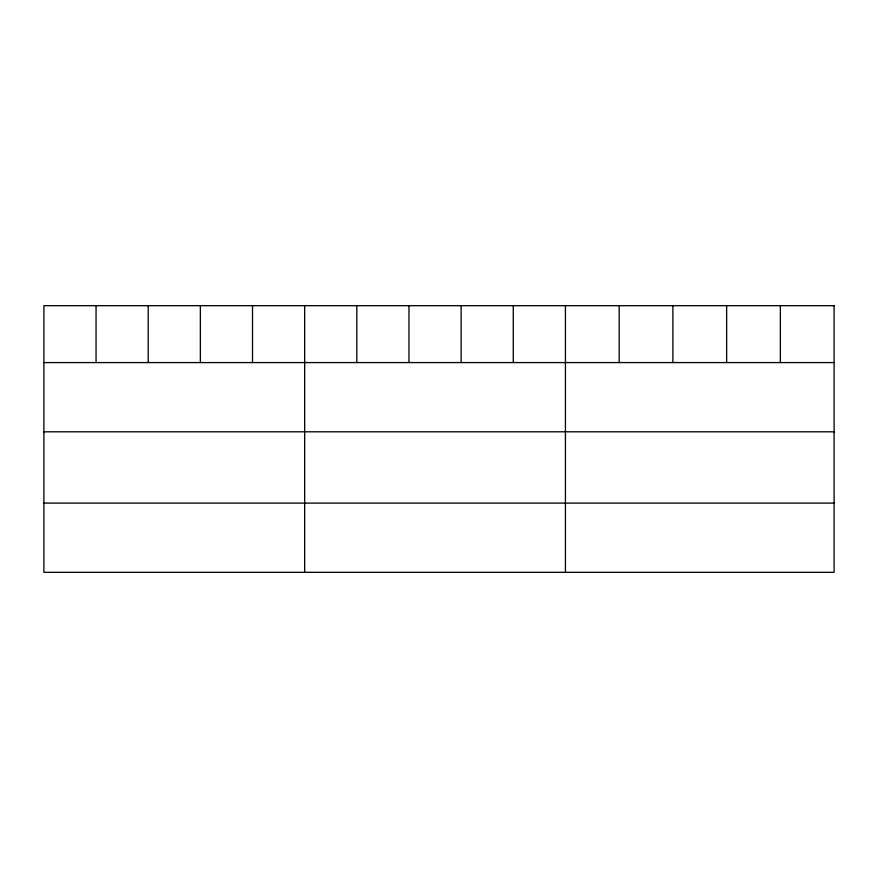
<?xml version="1.0" encoding="UTF-8"?>
<svg xmlns="http://www.w3.org/2000/svg" width="878" height="878" viewBox="0 0 878 878"><rect width="100%" height="100%" fill="white"/><g stroke="black" fill="none" stroke-linecap="round" stroke-linejoin="round"><path stroke-width="1.32" d="M43.9 362.581L834.1 362.581M43.9 431.8L834.1 431.8M43.9 503.105L834.1 503.105M780.366 305.676L780.366 362.581M726.633 305.676L726.633 362.581M672.899 305.676L672.899 362.581M619.166 305.676L619.166 362.581M565.432 305.676L565.432 572.324M513.279 305.676L513.279 362.581M461.126 305.676L461.126 362.581M408.972 305.676L408.972 362.581M356.819 305.676L356.819 362.581M304.666 305.676L304.666 572.324M252.513 305.676L252.513 362.581M200.36 305.676L200.36 362.581M148.206 305.676L148.206 362.581M96.053 305.676L96.053 362.581M834.1 305.676L43.9 305.676L43.9 572.324L834.1 572.324L834.1 305.676"/></g></svg>
